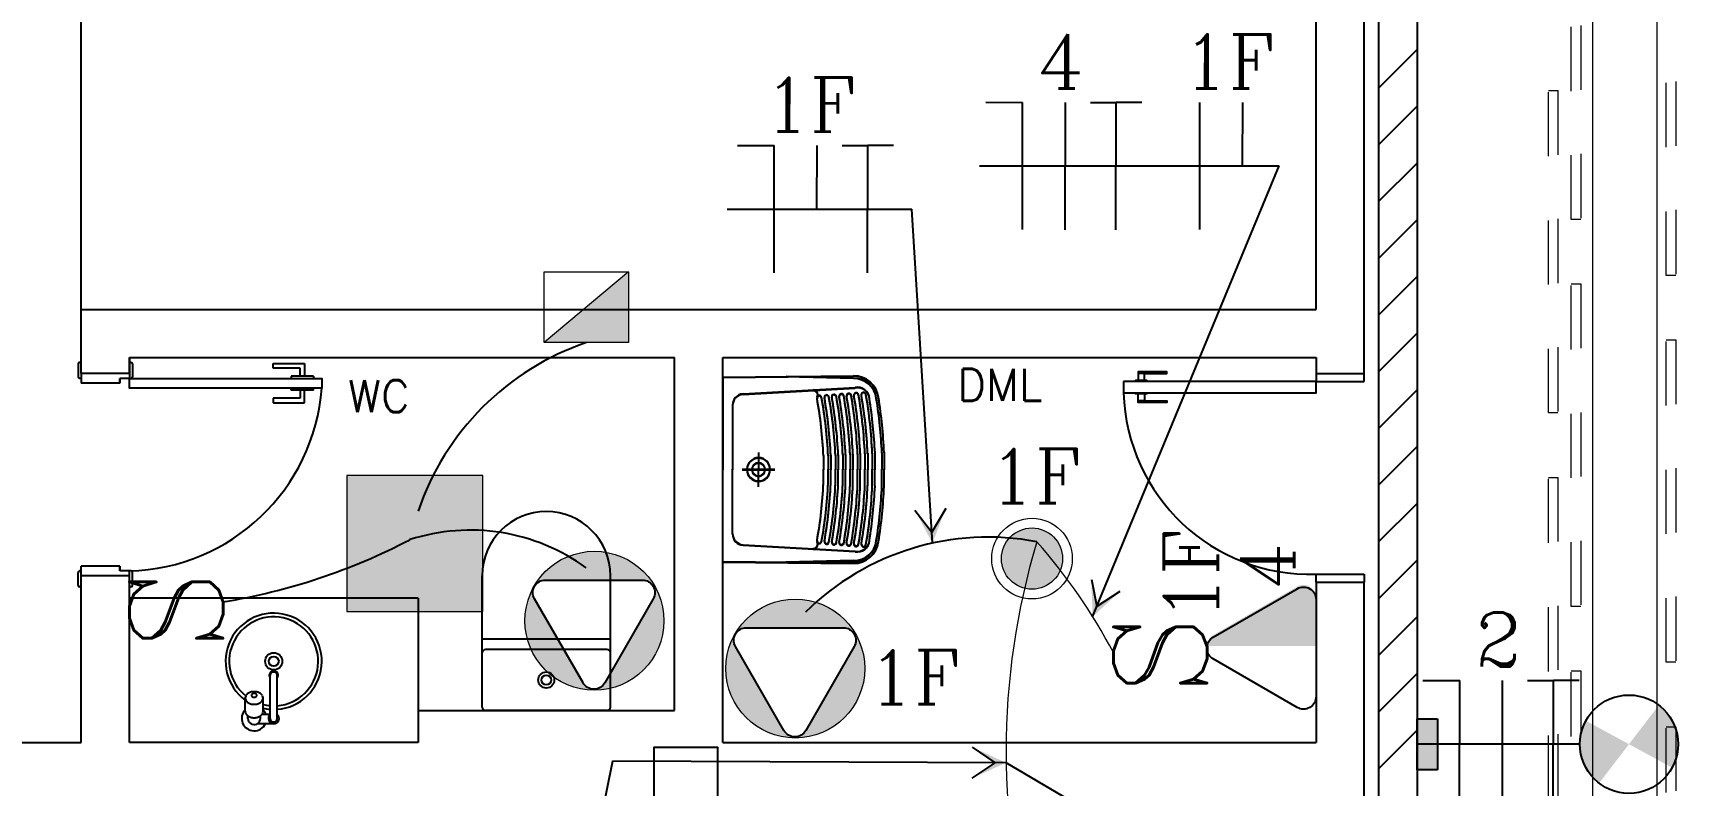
# Model space of a CAD drawing. Extents: x 544 to 914, y -40 to 56.
# Drawn here: x 577.456 to 580.021, y -2.565 to -1.393 of the extents above; entities that cross this region are included whole.
import ezdxf

# ---------------------------------------------------------------- set-up
doc = ezdxf.new("R2010")
doc.units = 0
doc.header["$LTSCALE"] = 0.5
doc.header["$MEASUREMENT"] = 0
for name, pattern in [('CONTINU', [0]), ('DASHDOT2', [0.5, 0.25, -0.125, 0, -0.125]), ('HIDDEN', [0.375, 0.25, -0.125])]:
    doc.linetypes.add(name, pattern=pattern)
doc.layers.get('0').update_dxf_attribs({"linetype": 'CONTINUOUS'})
for name, color, linetype in [('3', 1, 'CONTINUOUS'), ('A-01', 1, 'CONTINUOUS'), ('A-05', 5, 'CONTINUOUS'), ('ARQ_MARCOS', 2, 'CONTINUOUS'), ('ARQ_PORTAS', 2, 'CONTINUOUS'), ('ELE-ELETROCALHA', 250, 'CONTINUOUS'), ('ELETRODUTO', 5, 'CONTINUOUS'), ('FIAÇÃO', 15, 'CONTINUOUS'), ('INTERRUPTOR', 3, 'CONTINUOUS'), ('LUMINO', 3, 'CONTINUOUS'), ('PORTA', 2, 'CONTINUOUS'), ('SAN', 2, 'CONTINUOUS'), ('SANITÁRIOS', 2, 'CONTINUOUS'), ('SETAS', 1, 'CONTINUOUS'), ('TEXTO', 7, 'CONTINUOUS'), ('TOMADAS', 3, 'CONTINUOUS'), ('Título', 3, 'CONTINUOUS')]:
    doc.layers.add(name, color=color, linetype=linetype)
doc.layers.add('Luminotécnico', color=142, linetype='CONTINUOUS', lineweight=0)
doc.styles.add('ROMANC', font='romanc.shx')
doc.styles.add('T20', font='simplex.shx', dxfattribs={"height": 0.1})

# ---------------------------------------------------------------- blocks, each defined once
blk = doc.blocks.new('T')
at = {"layer": 'TOMADAS'}
for p, q in [((-55.465, 372.138), (-55.6155, 372.2249)), ((-55.6492, 372.2054), (-55.6492, 372.0316)), ((-55.6155, 372.0122), (-55.465, 372.0991))]:
    blk.add_line(p, q, dxfattribs=at)
for centre, start, end in [((-55.6267, 372.2054), 60, 180), ((-55.4762, 372.1185), 300, 60), ((-55.6267, 372.0316), 180, 300)]:
    blk.add_arc(centre, 0.0225, start, end, dxfattribs=at)

msp = doc.modelspace()

# ---------------------------------------------------------------- hatches: boundary and pattern name
at = {"layer": 'ELE-ELETROCALHA', "linetype": 'CONTINU'}
msp.add_hatch(color=3, dxfattribs=at).paths.add_polyline_path([(579.2863, -2.3484), (579.4563, -2.3484), (579.4563, -2.2729, 0.57735), (579.427, -2.2559), (579.2961, -2.3315, 0.267949)])
at = {"layer": 'ELETRODUTO', "linetype": 'DASHDOT2', "ltscale": 0.06}
msp.add_hatch(color=256, dxfattribs=at).paths.add_polyline_path([(579.614, -2.5412), (579.6458, -2.5412), (579.6458, -2.4617), (579.614, -2.4617)])
at = {"layer": 'LUMINO'}
h = msp.add_hatch(color=256, dxfattribs=at)
h.paths.add_polyline_path([(579.9909, -2.4407), (579.9443, -2.5014), (580.0116, -2.538, 0.124965), (580.0209, -2.5014, 0.233353)])
h.paths.add_polyline_path([(579.8977, -2.5622), (579.9443, -2.5014), (579.877, -2.4649, 0.124965), (579.8677, -2.5014, 0.233353)])
at = {"layer": 'Luminotécnico'}
for points in [[(578.3846, -1.7653), (578.2531, -1.8755), (578.3846, -1.8755)], [(577.9456, -2.0827), (577.9456, -2.2947), (578.1576, -2.2947), (578.1576, -2.0827)], [(579.0136, -2.26, 1), (579.0136, -2.1645, 1)]]:
    msp.add_hatch(color=3, dxfattribs=at).paths.add_polyline_path(points)
at = {"layer": 'Luminotécnico', "linetype": 'CONTINU'}
h = msp.add_hatch(color=3, dxfattribs=at)
h.paths.add_polyline_path([(578.2231, -2.3091, 1), (578.4396, -2.3091, 1)])
h.paths.add_polyline_path([(578.406, -2.2455, -0.57735), (578.423, -2.2748), (578.3474, -2.4057, -0.57735), (578.3135, -2.4057), (578.238, -2.2748, -0.57735), (578.2549, -2.2455)], flags=16)
h = msp.add_hatch(color=3, dxfattribs=at)
h.paths.add_polyline_path([(578.5364, -2.3835, 1), (578.7529, -2.3835, 1)])
h.paths.add_polyline_path([(578.7193, -2.3198, -0.57735), (578.7362, -2.3491), (578.6607, -2.48, -0.57735), (578.6268, -2.48), (578.5512, -2.3491, -0.57735), (578.5682, -2.3198)], flags=16)

# ---------------------------------------------------------------- linework, layer by layer
at = {"layer": '3', "color": 6}
msp.add_lwpolyline([(578.4239, -2.9064), (578.5239, -2.9064), (578.5239, -2.5064), (578.4239, -2.5064), (578.4239, -2.9064)], dxfattribs=at)
at = {"layer": 'A-01', "color": 9}
msp.add_line((577.5314, -1.8239), (577.5314, -1.0739), dxfattribs=at)
at = {"layer": 'A-05', "color": 4}
for p, q in [((579.5314, -1.9239), (579.5314, 0.1761)), ((579.4564, -1.8239), (579.4564, 0.0511)), ((577.5314, -1.9239), (577.5314, -1.8239)), ((577.5314, -1.8239), (579.4564, -1.8239)), ((577.6064, -1.8989), (577.6064, -1.9239)), ((577.6064, -1.9239), (577.6064, -1.8989)), ((577.6064, -1.8989), (578.4564, -1.8989)), ((578.4564, -2.4489), (578.4564, -1.8989)), ((578.5314, -2.4989), (578.5314, -1.8989)), ((578.5314, -1.8989), (579.4564, -1.8989)), ((579.4564, -1.8989), (579.4564, -1.9239)), ((577.6064, -1.9239), (577.5314, -1.9239)), ((579.4564, -1.9239), (579.5314, -1.9239)), ((577.6064, -2.2389), (577.5314, -2.2389)), ((577.5314, -2.4989), (577.5314, -2.2389)), ((577.6064, -2.4989), (577.6064, -2.2389)), ((579.4564, -2.2489), (579.5314, -2.2489)), ((579.4564, -2.2489), (579.4564, -2.4989)), ((579.5314, -2.5989), (579.5314, -2.2489)), ((578.0564, -2.4489), (578.0564, -2.4989)), ((578.0564, -2.4489), (578.4564, -2.4489)), ((576.4314, -2.4989), (577.5314, -2.4989)), ((578.0564, -2.4989), (577.6064, -2.4989)), ((578.5314, -2.4989), (579.4564, -2.4989))]:
    msp.add_line(p, q, dxfattribs=at)
at = {"layer": 'ARQ_MARCOS', "color": 9}
for p, q in [((579.4564, -1.9239), (579.4564, -1.9364)), ((579.4564, -1.9364), (579.5314, -1.9364)), ((579.5314, -1.9364), (579.5314, -1.9239)), ((579.4564, -2.2364), (579.5314, -2.2364)), ((579.4564, -2.2489), (579.4564, -2.2364)), ((579.5314, -2.2364), (579.5314, -2.2489))]:
    msp.add_line(p, q, dxfattribs=at)
at = {"layer": 'ARQ_PORTAS', "color": 9}
for points in [[(579.1927, -1.9364), (579.1927, -1.9349), (579.1889, -1.9349), (579.1889, -1.9239), (579.2239, -1.9239), (579.2239, -1.9214), (579.1789, -1.9214), (579.1789, -1.9349), (579.1752, -1.9349), (579.1752, -1.9364)], [(579.1889, -1.9239), (579.1789, -1.9239)], [(579.1889, -1.9349), (579.1789, -1.9349)], [(579.1927, -1.9539), (579.1927, -1.9554), (579.1889, -1.9554), (579.1889, -1.9664), (579.2239, -1.9664), (579.2239, -1.9689), (579.1789, -1.9689), (579.1789, -1.9554), (579.1752, -1.9554), (579.1752, -1.9539)], [(579.1889, -1.9554), (579.1789, -1.9554)], [(579.1889, -1.9664), (579.1789, -1.9664)]]:
    msp.add_lwpolyline(points, dxfattribs=at)
msp.add_lwpolyline([(579.1564, -1.9364), (579.1564, -1.9539), (579.4564, -1.9539), (579.4564, -1.9364)], close=True, dxfattribs=at)
msp.add_arc((579.4477, -1.9452), 0.2914, 181.7208, 271.7208, dxfattribs=at)
at = {"layer": 'ELE-ELETROCALHA', "ltscale": 0.06}
for p, q in [((579.5537, 0.1573), (579.5537, -4.1773)), ((579.6139, 0.1326), (579.6139, -4.2375)), ((579.5537, -1.4792), (579.6139, -1.419)), ((579.5537, -1.5676), (579.6139, -1.5074)), ((579.5537, -1.656), (579.6139, -1.5958)), ((579.5537, -1.7444), (579.6139, -1.6842)), ((579.5537, -1.8328), (579.6139, -1.7726)), ((579.5537, -1.9212), (579.6139, -1.861)), ((579.5537, -2.0095), (579.6139, -1.9493)), ((579.5537, -2.0979), (579.6139, -2.0377)), ((579.5537, -2.1863), (579.6139, -2.1261)), ((579.5537, -2.2747), (579.6139, -2.2145)), ((579.5537, -2.3631), (579.6139, -2.3029)), ((579.5537, -2.4515), (579.6139, -2.3913)), ((579.5537, -2.4318), (579.5537, -4.1813)), ((579.6139, -2.4565), (579.6139, -7.0193)), ((579.5537, -2.5399), (579.6139, -2.4797))]:
    msp.add_line(p, q, dxfattribs=at)
at = {"layer": 'ELE-ELETROCALHA', "color": 5, "linetype": 'CONTINU'}
msp.add_line((579.8676, -2.5014), (579.6139, -2.5014), dxfattribs=at)
msp.add_arc((578.9452, -2.5841), 0.4053, 79.1992, 134.6475, dxfattribs=at)
at = {"layer": 'ELETRODUTO', "linetype": 'DASHDOT2', "ltscale": 0.06}
msp.add_lwpolyline([(579.6458, -2.4617), (579.6458, -2.5412), (579.614, -2.5412), (579.614, -2.4617)], close=True, dxfattribs=at)
at = {"layer": 'FIAÇÃO'}
for p, q in [((578.9414, -1.5012), (578.9988, -1.5013)), ((578.9986, -1.6996), (578.9988, -1.5013)), ((579.0654, -1.6997), (579.0656, -1.5014)), ((579.1046, -1.5014), (579.1447, -1.5015)), ((579.1445, -1.6998), (579.1447, -1.5015)), ((579.1849, -1.5015), (579.1447, -1.5015)), ((579.275, -1.6996), (579.2753, -1.5013)), ((579.342, -1.6004), (579.3421, -1.5014)), ((578.5543, -1.5684), (578.6117, -1.5685)), ((578.6114, -1.7668), (578.6117, -1.5685)), ((578.6783, -1.6676), (578.6785, -1.5686)), ((578.7174, -1.5686), (578.7576, -1.5687)), ((578.7573, -1.767), (578.7576, -1.5687)), ((578.7978, -1.5687), (578.7576, -1.5687)), ((579.6231, -2.402), (579.6805, -2.4021)), ((579.6802, -2.6004), (579.6805, -2.4021)), ((579.747, -2.6005), (579.7473, -2.4022)), ((579.7862, -2.4022), (579.8264, -2.4023)), ((579.8261, -2.6006), (579.8264, -2.4023)), ((579.8666, -2.4024), (579.8264, -2.4023))]:
    msp.add_line(p, q, dxfattribs=at)
at = {"layer": 'LUMINO'}
msp.add_circle((579.9443, -2.5014), 0.0766, dxfattribs=at)
at = {"layer": 'Luminotécnico', "color": 3}
msp.add_line((578.3846, -1.7653), (578.2531, -1.8755), dxfattribs=at)
at = {"layer": 'Luminotécnico', "color": 3, "linetype": 'CONTINU', "ltscale": 0.05}
msp.add_lwpolyline([(576.7735, -4.7602), (576.7735, -4.8606), (579.8876, -4.8606), (579.8876, -6.8823), (579.9881, -6.8823), (579.9881, 0.025), (579.8876, 0.025), (579.8876, -4.7602)], close=True, dxfattribs=at)
at = {"layer": 'Luminotécnico', "color": 9, "linetype": 'HIDDEN', "ltscale": 0.05}
for points in [[(579.854, -1.6838), (579.854, -1.1815), (579.8691, -1.1815), (579.8691, -1.6838)], [(580.0024, -1.7711), (580.0024, -1.2688), (580.0174, -1.2688), (580.0174, -1.7711)], [(580.0024, -1.7711), (580.0024, -1.2688), (580.0174, -1.2688), (580.0174, -1.7711)], [(579.8186, -1.9852), (579.8186, -1.4829), (579.8336, -1.4829), (579.8336, -1.9852)], [(579.8186, -1.9852), (579.8186, -1.4829), (579.8336, -1.4829), (579.8336, -1.9852)], [(579.854, -2.2866), (579.854, -1.7843), (579.8691, -1.7843), (579.8691, -2.2866)], [(580.0024, -2.3738), (580.0024, -1.8715), (580.0174, -1.8715), (580.0174, -2.3738)], [(579.8186, -2.5879), (579.8186, -2.0856), (579.8336, -2.0856), (579.8336, -2.5879)], [(579.854, -2.8893), (579.854, -2.387), (579.8691, -2.387), (579.8691, -2.8893)], [(580.0024, -2.9766), (580.0024, -2.4743), (580.0174, -2.4743), (580.0174, -2.9766)], [(580.0024, -2.9766), (580.0024, -2.4743), (580.0174, -2.4743), (580.0174, -2.9766)]]:
    msp.add_lwpolyline(points, close=True, dxfattribs=at)
at = {"layer": 'Luminotécnico', "color": 3}
for points in [[(578.2531, -1.7653), (578.3846, -1.7653), (578.3846, -1.8755), (578.2531, -1.8755)], [(578.1576, -2.2947), (578.1576, -2.0827), (577.9456, -2.0827), (577.9456, -2.2947)]]:
    msp.add_lwpolyline(points, close=True, dxfattribs=at)
for radius in [0.0628, 0.0477]:
    msp.add_circle((579.0136, -2.2122), radius, dxfattribs=at)
at = {"layer": 'Luminotécnico', "color": 3, "linetype": 'CONTINU'}
for centre in [(578.3314, -2.3091), (578.6446, -2.3835)]:
    msp.add_circle(centre, 0.1083, dxfattribs=at)
at = {"layer": 'Luminotécnico', "color": 5, "linetype": 'CONTINU'}
for centre, radius, start, end in [((580.105, -2.5125), 1.1319, 163.2352, 196.7648), ((578.3501, -2.777), 0.8943, 27.9013, 41.3678)]:
    msp.add_arc(centre, radius, start, end, dxfattribs=at)
at = {"layer": 'PORTA', "color": 9}
for p, q in [((577.5264, -1.9089), (577.5264, -1.9289)), ((577.5314, -1.9064), (577.5289, -1.9064)), ((577.5314, -1.9064), (577.5314, -1.9064)), ((577.6089, -1.9064), (577.6064, -1.9064)), ((577.6114, -1.9089), (577.6114, -1.9289)), ((577.8305, -1.9154), (577.8305, -1.9084)), ((577.8305, -1.9084), (577.8795, -1.9084)), ((577.8375, -1.9154), (577.8305, -1.9154)), ((577.8725, -1.9154), (577.8375, -1.9154)), ((577.8375, -1.9154), (577.8375, -1.9154)), ((577.8725, -1.9279), (577.8725, -1.9154)), ((577.8795, -1.9084), (577.8795, -1.9279)), ((577.5314, -1.9314), (577.5289, -1.9314)), ((577.5314, -1.9239), (577.5314, -1.9389)), ((577.5914, -1.9389), (577.5314, -1.9389)), ((577.5914, -1.9314), (577.5914, -1.9389)), ((577.5914, -1.9389), (577.5914, -1.9314)), ((577.6064, -1.9314), (577.5914, -1.9314)), ((577.6064, -1.9239), (577.6064, -1.9314)), ((577.8935, -1.9279), (577.8585, -1.9279)), ((577.8585, -1.9279), (577.8585, -1.9314)), ((577.8585, -1.9499), (577.8585, -1.9464)), ((577.8935, -1.9279), (577.8935, -1.9314)), ((577.8935, -1.9499), (577.8935, -1.9464)), ((577.8375, -1.9624), (577.8305, -1.9624)), ((577.8305, -1.9624), (577.8305, -1.9694)), ((577.8305, -1.9694), (577.8795, -1.9694)), ((577.8375, -1.9624), (577.8375, -1.9624)), ((577.8725, -1.9624), (577.8375, -1.9624)), ((577.8935, -1.9499), (577.8585, -1.9499)), ((577.8725, -1.9499), (577.8725, -1.9624)), ((577.8795, -1.9694), (577.8795, -1.9499)), ((577.5314, -2.2314), (577.5289, -2.2314)), ((577.5914, -2.2239), (577.5314, -2.2239)), ((577.5314, -2.2389), (577.5314, -2.2239)), ((577.5914, -2.2239), (577.5914, -2.2314)), ((577.5914, -2.2314), (577.5914, -2.2239)), ((577.6064, -2.2314), (577.5914, -2.2314)), ((577.6089, -2.2314), (577.6064, -2.2314)), ((577.6064, -2.2389), (577.6064, -2.2314)), ((577.5264, -2.2539), (577.5264, -2.2339)), ((577.5314, -2.2564), (577.5289, -2.2564)), ((577.5314, -2.2564), (577.5314, -2.2564)), ((577.6089, -2.2564), (577.6064, -2.2564)), ((577.6114, -2.2539), (577.6114, -2.2339))]:
    msp.add_line(p, q, dxfattribs=at)
msp.add_lwpolyline([(577.6064, -1.9314), (577.9064, -1.9314), (577.9064, -1.9464), (577.6064, -1.9464)], close=True, dxfattribs=at)
for centre, radius, start, end in [((577.5289, -1.9089), 0.0025, 90, 180), ((577.6089, -1.9089), 0.0025, 0, 90), ((577.5289, -1.9289), 0.0025, 180, 270), ((577.5989, -1.923), 0.3085, 271.4084, 355.654), ((577.6089, -1.9289), 0.0025, 270, 0), ((577.5289, -2.2339), 0.0025, 90, 180), ((577.6089, -2.2339), 0.0025, 0, 90), ((577.5289, -2.2539), 0.0025, 180, 270), ((577.6089, -2.2539), 0.0025, 270, 0)]:
    msp.add_arc(centre, radius, start, end, dxfattribs=at)
at = {"layer": 'SAN', "color": 9}
for p, q in [((578.1564, -2.4439), (578.1564, -2.2389)), ((578.3564, -2.4439), (578.3564, -2.2389)), ((578.0564, -2.2739), (577.6064, -2.2739)), ((578.0564, -2.2739), (578.0564, -2.4489)), ((578.3564, -2.3376), (578.1564, -2.3376)), ((578.3514, -2.3539), (578.1614, -2.3539)), ((577.8259, -2.4612), (577.8259, -2.3945)), ((577.837, -2.4612), (577.837, -2.3945)), ((577.787, -2.4503), (577.787, -2.4294)), ((577.8148, -2.4503), (577.8148, -2.4294)), ((577.7912, -2.4612), (577.7912, -2.4573)), ((577.8106, -2.4612), (577.8106, -2.4573)), ((577.8259, -2.4549), (577.8131, -2.4549)), ((578.3514, -2.4489), (578.1614, -2.4489)), ((577.8314, -2.4695), (577.8073, -2.4695))]:
    msp.add_line(p, q, dxfattribs=at)
for centre, radius in [((577.8314, -2.3723), 0.0133), ((577.8314, -2.3723), 0.00778), ((578.2564, -2.4014), 0.0125), ((578.2564, -2.4014), 0.0075)]:
    msp.add_circle(centre, radius, dxfattribs=at)
for centre, radius, start, end in [((578.2564, -2.2389), 0.1, 0, 180), ((577.8314, -2.3723), 0.075, 274.248, 233.6588), ((577.8314, -2.3723), 0.0694, 274.5886, 230.9927), ((578.1614, -2.3589), 0.005, 90, 180), ((578.3514, -2.3589), 0.005, 0, 90), ((577.8314, -2.3945), 0.00694, 323.1301, 216.8699), ((577.8314, -2.3945), 0.00556, 0.0001, 180.0001), ((577.7941, -2.4294), 0.00706, 149.6388, 180), ((577.7941, -2.4294), 0.00706, 180, 210.3612), ((577.7973, -2.4313), 0.0109, 125.2644, 149.6388), ((577.7973, -2.4275), 0.0109, 210.3612, 234.7356), ((577.7995, -2.4344), 0.0146, 106.3249, 125.2644), ((577.7995, -2.4245), 0.0146, 234.7356, 253.6751), ((577.8009, -2.4392), 0.0196, 90, 106.3249), ((577.7988, -2.4253), 0.00212, 149.6388, 180), ((577.7988, -2.4253), 0.00212, 180, 210.3612), ((577.7998, -2.4258), 0.00326, 125.2644, 149.6388), ((577.7998, -2.4247), 0.00326, 210.3612, 234.7356), ((577.8005, -2.4267), 0.00437, 106.3249, 125.2644), ((577.8005, -2.4238), 0.00437, 234.7356, 253.6751), ((577.8009, -2.4282), 0.00587, 90, 106.3249), ((577.8009, -2.4223), 0.00587, 253.6751, 270), ((577.8009, -2.4392), 0.0196, 73.6751, 90), ((577.8009, -2.4282), 0.00587, 73.6751, 90), ((577.8009, -2.4223), 0.00587, 270, 286.3249), ((577.8013, -2.4267), 0.00437, 54.7356, 73.6751), ((577.8013, -2.4238), 0.00437, 286.3249, 305.2644), ((577.802, -2.4258), 0.00326, 30.3612, 54.7356), ((577.802, -2.4247), 0.00326, 305.2644, 329.6388), ((577.8029, -2.4253), 0.00212, 0, 30.3612), ((577.8029, -2.4253), 0.00212, 329.6388, 360), ((577.8023, -2.4344), 0.0146, 54.7356, 73.6751), ((577.8023, -2.4245), 0.0146, 286.3249, 305.2644), ((577.8044, -2.4313), 0.0109, 30.3612, 54.7356), ((577.8044, -2.4275), 0.0109, 305.2644, 329.6388), ((577.8077, -2.4294), 0.00706, 0, 30.3612), ((577.8077, -2.4294), 0.00706, 329.6388, 0), ((577.8009, -2.4612), 0.0194, 135.5847, 334.6231), ((577.7941, -2.4503), 0.00706, 180, 210.3612), ((577.7973, -2.4484), 0.0109, 210.3612, 234.7356), ((577.7995, -2.4453), 0.0146, 234.7356, 253.6751), ((577.8009, -2.4612), 0.00972, 180, 294.62), ((577.8009, -2.4197), 0.0196, 253.6751, 270), ((577.8009, -2.4406), 0.0196, 253.6751, 270), ((577.8009, -2.4197), 0.0196, 270, 286.3249), ((577.8009, -2.4406), 0.0196, 270, 286.3249), ((577.8009, -2.4612), 0.00972, 301.0027, 0), ((577.8023, -2.4453), 0.0146, 286.3249, 305.2644), ((577.8044, -2.4484), 0.0109, 305.2644, 329.6388), ((577.8077, -2.4503), 0.00706, 329.6388, 0), ((577.8314, -2.3723), 0.0694, 256.1135, 265.4114), ((577.8314, -2.3723), 0.075, 257.1604, 265.752), ((577.8009, -2.4612), 0.0194, 18.8711, 44.4153), ((577.8314, -2.4612), 0.00833, 131.8103, 48.1897), ((577.8314, -2.4612), 0.00556, 180.0002, 0.0002), ((578.1614, -2.4439), 0.005, 180, 270), ((578.3514, -2.4439), 0.005, 270, 0), ((577.8073, -2.4751), 0.00556, 90, 114.62)]:
    msp.add_arc(centre, radius, start, end, dxfattribs=at)
at = {"layer": 'SANITÁRIOS', "color": 9}
for p, q in [((578.5314, -1.9293), (578.7354, -1.9273)), ((578.5314, -1.9293), (578.7354, -1.9273)), ((578.5314, -1.9302), (578.7354, -1.9281)), ((578.5314, -1.9302), (578.7354, -1.9281)), ((578.5314, -1.9293), (578.5314, -2.0731)), ((578.5314, -1.9293), (578.5314, -2.0731)), ((578.5314, -1.9302), (578.5314, -2.0739)), ((578.5314, -1.9302), (578.5314, -2.0739)), ((578.5632, -1.9556), (578.738, -1.9456)), ((578.5632, -1.9556), (578.738, -1.9456)), ((578.5632, -1.9564), (578.738, -1.9464)), ((578.5632, -1.9564), (578.738, -1.9464)), ((578.7354, -1.9309), (578.6303, -1.9283)), ((578.7354, -1.9309), (578.6303, -1.9283)), ((578.7354, -1.9317), (578.6303, -1.9292)), ((578.7354, -1.9317), (578.6303, -1.9292)), ((578.5467, -1.9731), (578.5467, -2.0731)), ((578.5467, -1.9731), (578.5467, -2.0731)), ((578.5467, -1.9739), (578.5467, -2.0739)), ((578.5467, -1.9739), (578.5467, -2.0739)), ((578.5873, -2.0468), (578.5873, -2.0731)), ((578.5873, -2.0468), (578.5873, -2.0731)), ((578.5873, -2.0477), (578.5873, -2.0739)), ((578.5873, -2.0477), (578.5873, -2.0739)), ((578.6885, -2.0518), (578.6885, -2.0731)), ((578.6885, -2.0518), (578.6885, -2.0731)), ((578.6957, -2.0514), (578.6957, -2.0731)), ((578.6957, -2.0514), (578.6957, -2.0731)), ((578.6999, -2.0512), (578.6999, -2.0731)), ((578.6999, -2.0512), (578.6999, -2.0731)), ((578.7072, -2.0508), (578.7072, -2.0731)), ((578.7072, -2.0508), (578.7072, -2.0731)), ((578.7072, -2.0516), (578.7072, -2.0739)), ((578.7072, -2.0516), (578.7072, -2.0739)), ((578.7114, -2.0506), (578.7114, -2.0731)), ((578.7114, -2.0506), (578.7114, -2.0731)), ((578.7114, -2.0514), (578.7114, -2.0739)), ((578.7114, -2.0514), (578.7114, -2.0739)), ((578.7187, -2.0502), (578.7187, -2.0731)), ((578.7187, -2.0502), (578.7187, -2.0731)), ((578.7187, -2.051), (578.7187, -2.0739)), ((578.7187, -2.051), (578.7187, -2.0739)), ((578.7229, -2.0499), (578.7229, -2.0731)), ((578.7229, -2.0499), (578.7229, -2.0731)), ((578.7229, -2.0508), (578.7229, -2.0739)), ((578.7229, -2.0508), (578.7229, -2.0739)), ((578.7302, -2.0495), (578.7302, -2.0731)), ((578.7302, -2.0495), (578.7302, -2.0731)), ((578.7302, -2.0504), (578.7302, -2.0739)), ((578.7302, -2.0504), (578.7302, -2.0739)), ((578.7344, -2.0493), (578.7344, -2.0731)), ((578.7344, -2.0493), (578.7344, -2.0731)), ((578.7344, -2.0501), (578.7344, -2.0739)), ((578.7344, -2.0501), (578.7344, -2.0739)), ((578.7416, -2.0489), (578.7416, -2.0731)), ((578.7416, -2.0489), (578.7416, -2.0731)), ((578.7416, -2.0497), (578.7416, -2.0739)), ((578.7416, -2.0497), (578.7416, -2.0739)), ((578.7459, -2.0487), (578.7459, -2.0731)), ((578.7459, -2.0487), (578.7459, -2.0731)), ((578.7459, -2.0495), (578.7459, -2.0739)), ((578.7459, -2.0495), (578.7459, -2.0739)), ((578.7531, -2.0483), (578.7531, -2.0731)), ((578.7531, -2.0483), (578.7531, -2.0731)), ((578.7531, -2.0491), (578.7531, -2.0739)), ((578.7531, -2.0491), (578.7531, -2.0739)), ((578.7574, -2.0481), (578.7574, -2.0731)), ((578.7574, -2.0481), (578.7574, -2.0731)), ((578.7574, -2.0489), (578.7574, -2.0739)), ((578.7574, -2.0489), (578.7574, -2.0739)), ((578.7646, -2.0477), (578.7646, -2.0731)), ((578.7646, -2.0477), (578.7646, -2.0731)), ((578.7646, -2.0485), (578.7646, -2.0739)), ((578.7646, -2.0485), (578.7646, -2.0739)), ((578.7688, -2.0474), (578.7688, -2.0731)), ((578.7688, -2.0474), (578.7688, -2.0731)), ((578.7688, -2.0483), (578.7688, -2.0739)), ((578.7688, -2.0483), (578.7688, -2.0739)), ((578.7795, -2.0468), (578.7795, -2.0731)), ((578.7795, -2.0468), (578.7795, -2.0731)), ((578.7795, -2.0477), (578.7795, -2.0739)), ((578.7795, -2.0477), (578.7795, -2.0739)), ((578.7831, -2.0466), (578.7831, -2.0731)), ((578.7831, -2.0466), (578.7831, -2.0731)), ((578.7831, -2.0475), (578.7831, -2.0739)), ((578.7831, -2.0475), (578.7831, -2.0739)), ((578.5314, -2.2168), (578.5314, -2.0731)), ((578.5314, -2.2168), (578.5314, -2.0731)), ((578.5314, -2.2177), (578.5314, -2.0739)), ((578.5314, -2.2177), (578.5314, -2.0739)), ((578.5467, -2.1731), (578.5467, -2.0731)), ((578.5467, -2.1731), (578.5467, -2.0731)), ((578.5467, -2.1739), (578.5467, -2.0739)), ((578.5467, -2.1739), (578.5467, -2.0739)), ((578.5617, -2.0731), (578.6129, -2.0731)), ((578.5617, -2.0731), (578.6129, -2.0731)), ((578.5617, -2.0739), (578.6129, -2.0739)), ((578.5617, -2.0739), (578.6129, -2.0739)), ((578.5873, -2.0993), (578.5873, -2.0731)), ((578.5873, -2.0993), (578.5873, -2.0731)), ((578.5873, -2.1002), (578.5873, -2.0739)), ((578.5873, -2.1002), (578.5873, -2.0739)), ((578.6885, -2.0527), (578.6885, -2.0739)), ((578.6885, -2.0527), (578.6885, -2.0739)), ((578.6885, -2.0943), (578.6885, -2.0731)), ((578.6885, -2.0943), (578.6885, -2.0731)), ((578.6885, -2.0952), (578.6885, -2.0739)), ((578.6885, -2.0952), (578.6885, -2.0739)), ((578.6957, -2.0523), (578.6957, -2.0739)), ((578.6957, -2.0523), (578.6957, -2.0739)), ((578.6957, -2.0947), (578.6957, -2.0731)), ((578.6957, -2.0947), (578.6957, -2.0731)), ((578.6957, -2.0955), (578.6957, -2.0739)), ((578.6957, -2.0955), (578.6957, -2.0739)), ((578.6999, -2.052), (578.6999, -2.0739)), ((578.6999, -2.052), (578.6999, -2.0739)), ((578.6999, -2.095), (578.6999, -2.0731)), ((578.6999, -2.095), (578.6999, -2.0731)), ((578.6999, -2.0958), (578.6999, -2.0739)), ((578.6999, -2.0958), (578.6999, -2.0739)), ((578.7072, -2.0953), (578.7072, -2.0731)), ((578.7072, -2.0953), (578.7072, -2.0731)), ((578.7072, -2.0962), (578.7072, -2.0739)), ((578.7072, -2.0962), (578.7072, -2.0739)), ((578.7114, -2.0956), (578.7114, -2.0731)), ((578.7114, -2.0956), (578.7114, -2.0731)), ((578.7114, -2.0964), (578.7114, -2.0739)), ((578.7114, -2.0964), (578.7114, -2.0739)), ((578.7187, -2.096), (578.7187, -2.0731)), ((578.7187, -2.096), (578.7187, -2.0731)), ((578.7187, -2.0968), (578.7187, -2.0739)), ((578.7187, -2.0968), (578.7187, -2.0739)), ((578.7229, -2.0962), (578.7229, -2.0731)), ((578.7229, -2.0962), (578.7229, -2.0731)), ((578.7229, -2.097), (578.7229, -2.0739)), ((578.7229, -2.097), (578.7229, -2.0739)), ((578.7302, -2.0966), (578.7302, -2.0731)), ((578.7302, -2.0966), (578.7302, -2.0731)), ((578.7302, -2.0974), (578.7302, -2.0739)), ((578.7302, -2.0974), (578.7302, -2.0739)), ((578.7344, -2.0968), (578.7344, -2.0731)), ((578.7344, -2.0968), (578.7344, -2.0731)), ((578.7344, -2.0977), (578.7344, -2.0739)), ((578.7344, -2.0977), (578.7344, -2.0739)), ((578.7416, -2.0972), (578.7416, -2.0731)), ((578.7416, -2.0972), (578.7416, -2.0731)), ((578.7416, -2.0981), (578.7416, -2.0739)), ((578.7416, -2.0981), (578.7416, -2.0739)), ((578.7459, -2.0975), (578.7459, -2.0731)), ((578.7459, -2.0975), (578.7459, -2.0731)), ((578.7459, -2.0983), (578.7459, -2.0739)), ((578.7459, -2.0983), (578.7459, -2.0739)), ((578.7531, -2.0979), (578.7531, -2.0731)), ((578.7531, -2.0979), (578.7531, -2.0731)), ((578.7531, -2.0987), (578.7531, -2.0739)), ((578.7531, -2.0987), (578.7531, -2.0739)), ((578.7574, -2.0981), (578.7574, -2.0731)), ((578.7574, -2.0981), (578.7574, -2.0731)), ((578.7574, -2.0989), (578.7574, -2.0739)), ((578.7574, -2.0989), (578.7574, -2.0739)), ((578.7646, -2.0985), (578.7646, -2.0731)), ((578.7646, -2.0985), (578.7646, -2.0731)), ((578.7646, -2.0993), (578.7646, -2.0739)), ((578.7646, -2.0993), (578.7646, -2.0739)), ((578.7688, -2.0987), (578.7688, -2.0731)), ((578.7688, -2.0987), (578.7688, -2.0731)), ((578.7688, -2.0995), (578.7688, -2.0739)), ((578.7688, -2.0995), (578.7688, -2.0739)), ((578.7795, -2.0993), (578.7795, -2.0731)), ((578.7795, -2.0993), (578.7795, -2.0731)), ((578.7795, -2.1001), (578.7795, -2.0739)), ((578.7795, -2.1001), (578.7795, -2.0739)), ((578.7831, -2.0995), (578.7831, -2.0731)), ((578.7831, -2.0995), (578.7831, -2.0731)), ((578.7831, -2.1003), (578.7831, -2.0739)), ((578.7831, -2.1003), (578.7831, -2.0739)), ((578.5632, -2.1906), (578.738, -2.2006)), ((578.5632, -2.1906), (578.738, -2.2006)), ((578.5632, -2.1914), (578.738, -2.2014)), ((578.5632, -2.1914), (578.738, -2.2014)), ((578.5314, -2.2168), (578.7354, -2.2188)), ((578.5314, -2.2168), (578.7354, -2.2188)), ((578.5314, -2.2177), (578.7354, -2.2197)), ((578.5314, -2.2177), (578.7354, -2.2197)), ((578.7354, -2.2153), (578.6303, -2.2178)), ((578.7354, -2.2153), (578.6303, -2.2178)), ((578.7354, -2.2161), (578.6303, -2.2186)), ((578.7354, -2.2161), (578.6303, -2.2186))]:
    msp.add_line(p, q, dxfattribs=at)
at = {"layer": 'SANITÁRIOS', "color": 5, "linetype": 'CONTINU'}
for centre, radius, start, end in [((578.4538, -2.2726), 0.4193, 108.7514, 161.3257), ((578.1378, -2.476), 0.3081, 54.0337, 107.8228), ((577.5973, -1.329), 0.9633, 279.2879, 297.5921)]:
    msp.add_arc(centre, radius, start, end, dxfattribs=at)
at = {"layer": 'SANITÁRIOS', "color": 9}
for centre, radius, start, end in [((578.7358, -1.9662), 0.0389, 7.1681, 90.5673), ((578.7358, -1.9662), 0.0389, 7.1681, 90.5673), ((578.7358, -1.967), 0.0389, 7.1681, 90.5673), ((578.7358, -1.967), 0.0389, 7.1681, 90.5673), ((578.7358, -1.9662), 0.0353, 7.1681, 90.5673), ((578.7358, -1.9662), 0.0353, 7.1681, 90.5673), ((578.7358, -1.967), 0.0353, 7.1681, 90.5673), ((578.7358, -1.967), 0.0353, 7.1681, 90.5673), ((578.7417, -1.9637), 0.0185, 3.6072, 101.5191), ((578.7417, -1.9637), 0.0185, 3.6072, 101.5191), ((578.7417, -1.9645), 0.0185, 3.6072, 101.5191), ((578.7417, -1.9645), 0.0185, 3.6072, 101.5191), ((578.5642, -1.9731), 0.0175, 93.2725, 180), ((578.5642, -1.9731), 0.0175, 93.2725, 180), ((578.5642, -1.9739), 0.0175, 93.2725, 180), ((578.5642, -1.9739), 0.0175, 93.2725, 180), ((578.672, -1.9569), 0.0075, 332.7987, 91.8827), ((578.672, -1.9569), 0.0075, 332.7987, 91.8827), ((578.672, -1.9578), 0.0075, 332.7987, 91.8827), ((578.672, -1.9578), 0.0075, 332.7987, 91.8827), ((578.682, -1.9617), 0.00363, 10.1891, 190.1891), ((578.682, -1.9617), 0.00363, 10.1891, 190.1891), ((578.682, -1.9625), 0.00363, 10.1891, 190.1891), ((578.682, -1.9625), 0.00363, 10.1891, 190.1891), ((578.0077, -2.0828), 0.6815, 2.6088, 10.1891), ((578.0077, -2.0828), 0.6815, 2.6088, 10.1891), ((578.0077, -2.0837), 0.6815, 2.6088, 10.1891), ((578.0077, -2.0837), 0.6815, 2.6088, 10.1891), ((578.0077, -2.0828), 0.6887, 2.6143, 10.1891), ((578.0077, -2.0828), 0.6887, 2.6143, 10.1891), ((578.0077, -2.0837), 0.6887, 2.6143, 10.1891), ((578.0077, -2.0837), 0.6887, 2.6143, 10.1891), ((578.6935, -1.9608), 0.00363, 10.0901, 190.0901), ((578.6935, -1.9608), 0.00363, 10.0901, 190.0901), ((578.6935, -1.9616), 0.00363, 10.0901, 190.0901), ((578.6935, -1.9616), 0.00363, 10.0901, 190.0901), ((578.0077, -2.0828), 0.693, 2.6175, 10.0901), ((578.0077, -2.0828), 0.693, 2.6175, 10.0901), ((578.0077, -2.0837), 0.693, 2.6175, 10.0901), ((578.0077, -2.0837), 0.693, 2.6175, 10.0901), ((578.0077, -2.0828), 0.7002, 2.6228, 10.0901), ((578.0077, -2.0828), 0.7002, 2.6228, 10.0901), ((578.0077, -2.0837), 0.7002, 2.6228, 10.0901), ((578.0077, -2.0837), 0.7002, 2.6228, 10.0901), ((578.7051, -1.96), 0.00363, 9.9943, 189.9943), ((578.7051, -1.96), 0.00363, 9.9943, 189.9943), ((578.7051, -1.9608), 0.00363, 9.9943, 189.9943), ((578.7051, -1.9608), 0.00363, 9.9943, 189.9943), ((578.0077, -2.0828), 0.7045, 2.6258, 9.9943), ((578.0077, -2.0828), 0.7045, 2.6258, 9.9943), ((578.0077, -2.0837), 0.7045, 2.6258, 9.9943), ((578.0077, -2.0837), 0.7045, 2.6258, 9.9943), ((578.0077, -2.0828), 0.7117, 2.631, 9.9943), ((578.0077, -2.0828), 0.7117, 2.631, 9.9943), ((578.0077, -2.0837), 0.7117, 2.631, 9.9943), ((578.0077, -2.0837), 0.7117, 2.631, 9.9943), ((578.7166, -1.9591), 0.00363, 9.9016, 189.9016), ((578.7166, -1.9591), 0.00363, 9.9016, 189.9016), ((578.7166, -1.9599), 0.00363, 9.9016, 189.9016), ((578.7166, -1.9599), 0.00363, 9.9016, 189.9016), ((578.0077, -2.0828), 0.716, 2.6339, 9.9016), ((578.0077, -2.0828), 0.716, 2.6339, 9.9016), ((578.0077, -2.0837), 0.716, 2.6339, 9.9016), ((578.0077, -2.0837), 0.716, 2.6339, 9.9016), ((578.0077, -2.0828), 0.7232, 2.6389, 9.9016), ((578.0077, -2.0828), 0.7232, 2.6389, 9.9016), ((578.0077, -2.0837), 0.7232, 2.6389, 9.9016), ((578.0077, -2.0837), 0.7232, 2.6389, 9.9016), ((578.7281, -1.9583), 0.00363, 9.8118, 189.8118), ((578.7281, -1.9583), 0.00363, 9.8118, 189.8118), ((578.7281, -1.9591), 0.00363, 9.8118, 189.8118), ((578.7281, -1.9591), 0.00363, 9.8118, 189.8118), ((578.0077, -2.0828), 0.7275, 2.6418, 9.8118), ((578.0077, -2.0828), 0.7275, 2.6418, 9.8118), ((578.0077, -2.0837), 0.7275, 2.6418, 9.8118), ((578.0077, -2.0837), 0.7275, 2.6418, 9.8118), ((578.0077, -2.0828), 0.7347, 2.6466, 9.8118), ((578.0077, -2.0828), 0.7347, 2.6466, 9.8118), ((578.0077, -2.0837), 0.7347, 2.6466, 9.8118), ((578.0077, -2.0837), 0.7347, 2.6466, 9.8118), ((578.7396, -1.9574), 0.00363, 9.7249, 189.7249), ((578.7396, -1.9574), 0.00363, 9.7249, 189.7249), ((578.7396, -1.9582), 0.00363, 9.7249, 189.7249), ((578.7396, -1.9582), 0.00363, 9.7249, 189.7249), ((578.0077, -2.0828), 0.739, 2.6494, 9.7249), ((578.0077, -2.0828), 0.739, 2.6494, 9.7249), ((578.0077, -2.0837), 0.739, 2.6494, 9.7249), ((578.0077, -2.0837), 0.739, 2.6494, 9.7249), ((578.0077, -2.0828), 0.7462, 2.654, 9.7249), ((578.0077, -2.0828), 0.7462, 2.654, 9.7249), ((578.0077, -2.0837), 0.7462, 2.654, 9.7249), ((578.0077, -2.0837), 0.7462, 2.654, 9.7249), ((578.7511, -1.9566), 0.00363, 9.6406, 189.6406), ((578.7511, -1.9566), 0.00363, 9.6406, 189.6406), ((578.7511, -1.9574), 0.00363, 9.6406, 189.6406), ((578.7511, -1.9574), 0.00363, 9.6406, 189.6406), ((578.0077, -2.0828), 0.7505, 2.6567, 9.6406), ((578.0077, -2.0828), 0.7505, 2.6567, 9.6406), ((578.0077, -2.0837), 0.7505, 2.6567, 9.6406), ((578.0077, -2.0837), 0.7505, 2.6567, 9.6406), ((578.0077, -2.0828), 0.7577, 2.6613, 9.6406), ((578.0077, -2.0828), 0.7577, 2.6613, 9.6406), ((578.0077, -2.0837), 0.7577, 2.6613, 9.6406), ((578.0077, -2.0837), 0.7577, 2.6613, 9.6406), ((578.0077, -2.0828), 0.762, 2.6639, 9.0833), ((578.0077, -2.0828), 0.762, 2.6639, 9.0833), ((578.0077, -2.0837), 0.762, 2.6639, 9.0833), ((578.0077, -2.0837), 0.762, 2.6639, 9.0833), ((578.0077, -2.0828), 0.7727, 2.6703, 9.0049), ((578.0077, -2.0828), 0.7727, 2.6703, 9.0049), ((578.0077, -2.0837), 0.7727, 2.6703, 9.0049), ((578.0077, -2.0837), 0.7727, 2.6703, 9.0049), ((578.0077, -2.0828), 0.7762, 2.6724, 9.0049), ((578.0077, -2.0828), 0.7762, 2.6724, 9.0049), ((578.0077, -2.0837), 0.7762, 2.6724, 9.0049), ((578.0077, -2.0837), 0.7762, 2.6724, 9.0049), ((578.5873, -2.0731), 0.0181, 0, 180), ((578.5873, -2.0731), 0.0181, 0, 180), ((578.5873, -2.0739), 0.0181, 0, 180), ((578.5873, -2.0739), 0.0181, 0, 180), ((578.5873, -2.0731), 0.0181, 180, 0), ((578.5873, -2.0731), 0.0181, 180, 0), ((578.5873, -2.0739), 0.0181, 180, 0), ((578.5873, -2.0739), 0.0181, 180, 0), ((578.5873, -2.0731), 0.0103, 0, 180), ((578.5873, -2.0731), 0.0103, 0, 180), ((578.5873, -2.0731), 0.0103, 0, 180), ((578.5873, -2.0731), 0.0103, 0, 180), ((578.5873, -2.0739), 0.0103, 0, 180), ((578.5873, -2.0739), 0.0103, 0, 180), ((578.5873, -2.0739), 0.0103, 0, 180), ((578.5873, -2.0739), 0.0103, 0, 180), ((578.5873, -2.0731), 0.0103, 180, 0), ((578.5873, -2.0731), 0.0103, 180, 0), ((578.5873, -2.0731), 0.0103, 180, 0), ((578.5873, -2.0731), 0.0103, 180, 0), ((578.5873, -2.0739), 0.0103, 180, 0), ((578.5873, -2.0739), 0.0103, 180, 0), ((578.5873, -2.0739), 0.0103, 180, 0), ((578.5873, -2.0739), 0.0103, 180, 0), ((578.0077, -2.0633), 0.6815, 349.8109, 357.3912), ((578.0077, -2.0633), 0.6815, 349.8109, 357.3912), ((578.0077, -2.0641), 0.6815, 349.8109, 357.3912), ((578.0077, -2.0641), 0.6815, 349.8109, 357.3912), ((578.0077, -2.0633), 0.6887, 349.8109, 357.3857), ((578.0077, -2.0633), 0.6887, 349.8109, 357.3857), ((578.0077, -2.0641), 0.6887, 349.8109, 357.3857), ((578.0077, -2.0641), 0.6887, 349.8109, 357.3857), ((578.0077, -2.0633), 0.693, 349.9099, 357.3825), ((578.0077, -2.0633), 0.693, 349.9099, 357.3825), ((578.0077, -2.0641), 0.693, 349.9099, 357.3825), ((578.0077, -2.0641), 0.693, 349.9099, 357.3825), ((578.0077, -2.0633), 0.7002, 349.9099, 357.3772), ((578.0077, -2.0633), 0.7002, 349.9099, 357.3772), ((578.0077, -2.0641), 0.7002, 349.9099, 357.3772), ((578.0077, -2.0641), 0.7002, 349.9099, 357.3772), ((578.0077, -2.0633), 0.7045, 350.0057, 357.3742), ((578.0077, -2.0633), 0.7045, 350.0057, 357.3742), ((578.0077, -2.0641), 0.7045, 350.0057, 357.3742), ((578.0077, -2.0641), 0.7045, 350.0057, 357.3742), ((578.0077, -2.0633), 0.7117, 350.0057, 357.369), ((578.0077, -2.0633), 0.7117, 350.0057, 357.369), ((578.0077, -2.0641), 0.7117, 350.0057, 357.369), ((578.0077, -2.0641), 0.7117, 350.0057, 357.369), ((578.0077, -2.0633), 0.716, 350.0984, 357.3661), ((578.0077, -2.0633), 0.716, 350.0984, 357.3661), ((578.0077, -2.0641), 0.716, 350.0984, 357.3661), ((578.0077, -2.0641), 0.716, 350.0984, 357.3661), ((578.0077, -2.0633), 0.7232, 350.0984, 357.3611), ((578.0077, -2.0633), 0.7232, 350.0984, 357.3611), ((578.0077, -2.0641), 0.7232, 350.0984, 357.3611), ((578.0077, -2.0641), 0.7232, 350.0984, 357.3611), ((578.0077, -2.0633), 0.7275, 350.1882, 357.3582), ((578.0077, -2.0633), 0.7275, 350.1882, 357.3582), ((578.0077, -2.0641), 0.7275, 350.1882, 357.3582), ((578.0077, -2.0641), 0.7275, 350.1882, 357.3582), ((578.0077, -2.0633), 0.7347, 350.1882, 357.3534), ((578.0077, -2.0633), 0.7347, 350.1882, 357.3534), ((578.0077, -2.0641), 0.7347, 350.1882, 357.3534), ((578.0077, -2.0641), 0.7347, 350.1882, 357.3534), ((578.0077, -2.0633), 0.739, 350.2751, 357.3506), ((578.0077, -2.0633), 0.739, 350.2751, 357.3506), ((578.0077, -2.0641), 0.739, 350.2751, 357.3506), ((578.0077, -2.0641), 0.739, 350.2751, 357.3506), ((578.0077, -2.0633), 0.7462, 350.2751, 357.346), ((578.0077, -2.0633), 0.7462, 350.2751, 357.346), ((578.0077, -2.0641), 0.7462, 350.2751, 357.346), ((578.0077, -2.0641), 0.7462, 350.2751, 357.346), ((578.0077, -2.0633), 0.7505, 350.3594, 357.3433), ((578.0077, -2.0633), 0.7505, 350.3594, 357.3433), ((578.0077, -2.0641), 0.7505, 350.3594, 357.3433), ((578.0077, -2.0641), 0.7505, 350.3594, 357.3433), ((578.0077, -2.0633), 0.7577, 350.3594, 357.3387), ((578.0077, -2.0633), 0.7577, 350.3594, 357.3387), ((578.0077, -2.0641), 0.7577, 350.3594, 357.3387), ((578.0077, -2.0641), 0.7577, 350.3594, 357.3387), ((578.0077, -2.0633), 0.762, 350.9167, 357.3361), ((578.0077, -2.0633), 0.762, 350.9167, 357.3361), ((578.0077, -2.0641), 0.762, 350.9167, 357.3361), ((578.0077, -2.0641), 0.762, 350.9167, 357.3361), ((578.0077, -2.0633), 0.7727, 350.9951, 357.3297), ((578.0077, -2.0633), 0.7727, 350.9951, 357.3297), ((578.0077, -2.0641), 0.7727, 350.9951, 357.3297), ((578.0077, -2.0641), 0.7727, 350.9951, 357.3297), ((578.0077, -2.0633), 0.7762, 350.9951, 357.3276), ((578.0077, -2.0633), 0.7762, 350.9951, 357.3276), ((578.0077, -2.0641), 0.7762, 350.9951, 357.3276), ((578.0077, -2.0641), 0.7762, 350.9951, 357.3276), ((578.5642, -2.1731), 0.0175, 180, 266.7275), ((578.5642, -2.1731), 0.0175, 180, 266.7275), ((578.5642, -2.1739), 0.0175, 180, 266.7275), ((578.5642, -2.1739), 0.0175, 180, 266.7275), ((578.672, -2.1892), 0.0075, 268.1173, 27.2013), ((578.672, -2.1892), 0.0075, 268.1173, 27.2013), ((578.672, -2.19), 0.0075, 268.1173, 27.2013), ((578.672, -2.19), 0.0075, 268.1173, 27.2013), ((578.682, -2.1845), 0.00363, 169.8109, 349.8109), ((578.682, -2.1845), 0.00363, 169.8109, 349.8109), ((578.682, -2.1853), 0.00363, 169.8109, 349.8109), ((578.682, -2.1853), 0.00363, 169.8109, 349.8109), ((578.6935, -2.1853), 0.00363, 169.9099, 349.9099), ((578.6935, -2.1853), 0.00363, 169.9099, 349.9099), ((578.6935, -2.1862), 0.00363, 169.9099, 349.9099), ((578.6935, -2.1862), 0.00363, 169.9099, 349.9099), ((578.7051, -2.1862), 0.00363, 170.0057, 350.0057), ((578.7051, -2.1862), 0.00363, 170.0057, 350.0057), ((578.7051, -2.187), 0.00363, 170.0057, 350.0057), ((578.7051, -2.187), 0.00363, 170.0057, 350.0057), ((578.7166, -2.187), 0.00363, 170.0984, 350.0984), ((578.7166, -2.187), 0.00363, 170.0984, 350.0984), ((578.7166, -2.1879), 0.00363, 170.0984, 350.0984), ((578.7166, -2.1879), 0.00363, 170.0984, 350.0984), ((578.7281, -2.1879), 0.00363, 170.1882, 350.1882), ((578.7281, -2.1879), 0.00363, 170.1882, 350.1882), ((578.7281, -2.1887), 0.00363, 170.1882, 350.1882), ((578.7281, -2.1887), 0.00363, 170.1882, 350.1882), ((578.7358, -2.18), 0.0353, 269.4327, 352.8319), ((578.7358, -2.18), 0.0353, 269.4327, 352.8319), ((578.7358, -2.18), 0.0389, 269.4327, 352.8319), ((578.7358, -2.18), 0.0389, 269.4327, 352.8319), ((578.7358, -2.1808), 0.0353, 269.4327, 352.8319), ((578.7358, -2.1808), 0.0353, 269.4327, 352.8319), ((578.7358, -2.1808), 0.0389, 269.4327, 352.8319), ((578.7358, -2.1808), 0.0389, 269.4327, 352.8319), ((578.7396, -2.1887), 0.00363, 170.2751, 350.2751), ((578.7396, -2.1887), 0.00363, 170.2751, 350.2751), ((578.7396, -2.1896), 0.00363, 170.2751, 350.2751), ((578.7396, -2.1896), 0.00363, 170.2751, 350.2751), ((578.7417, -2.1824), 0.0185, 258.4809, 356.3928), ((578.7417, -2.1824), 0.0185, 258.4809, 356.3928), ((578.7417, -2.1833), 0.0185, 258.4809, 356.3928), ((578.7417, -2.1833), 0.0185, 258.4809, 356.3928), ((578.7511, -2.1896), 0.00363, 170.3594, 350.3594), ((578.7511, -2.1896), 0.00363, 170.3594, 350.3594), ((578.7511, -2.1904), 0.00363, 170.3594, 350.3594), ((578.7511, -2.1904), 0.00363, 170.3594, 350.3594)]:
    msp.add_arc(centre, radius, start, end, dxfattribs=at)
at = {"layer": 'SETAS', "color": 1}
for p, q in [((578.9319, -1.6004), (579.3991, -1.6004)), ((579.1081, -2.3029), (579.3991, -1.6004)), ((578.5385, -1.6676), (578.8264, -1.6676)), ((578.8584, -2.1882), (578.8264, -1.6676)), ((578.8311, -2.1369), (578.8573, -2.1711)), ((578.8792, -2.134), (578.8573, -2.1711)), ((579.1061, -2.2448), (579.1147, -2.287)), ((579.1506, -2.2633), (579.1147, -2.287)), ((578.9205, -2.506), (578.9561, -2.5303)), ((578.3598, -2.528), (578.2099, -3.2612)), ((578.9732, -2.5304), (578.3598, -2.528)), ((578.9203, -2.5542), (578.9561, -2.5303)), ((579.2724, -2.7061), (578.9732, -2.5304))]:
    msp.add_line(p, q, dxfattribs=at)
for points in [[(578.8584, -2.1882), (578.8311, -2.1369), (578.8573, -2.1711), (578.8311, -2.1369)], [(578.8584, -2.1882), (578.8792, -2.134), (578.8573, -2.1711), (578.8792, -2.134)], [(579.1081, -2.3029), (579.1061, -2.2448), (579.1147, -2.287), (579.1061, -2.2448)], [(579.1081, -2.3029), (579.1506, -2.2633), (579.1147, -2.287), (579.1506, -2.2633)], [(578.9732, -2.5304), (578.9205, -2.506), (578.9561, -2.5303), (578.9205, -2.506)], [(578.9732, -2.5304), (578.9203, -2.5542), (578.9561, -2.5303), (578.9203, -2.5542)]]:
    msp.add_solid(points, dxfattribs=at)

# ---------------------------------------------------------------- block references
at = {"color": 3, "xscale": -0.8698205227783546, "yscale": 0.8698205227783546, "zscale": 0.8698205227783502, "rotation": 90}
for p in [(902.0069, -50.6504), (902.3202, -50.7247)]:
    msp.add_blockref('T', p, dxfattribs=at)
at = {"xscale": -0.8698205227783546, "yscale": 0.8698205227783546, "zscale": 0.8698205227783502}
msp.add_blockref('T', (531.0516, -326.028), dxfattribs=at)

# ---------------------------------------------------------------- texts
at = {"layer": 'INTERRUPTOR', "style": 'ROMANC'}
for p in [(577.7526, -2.3551), (579.2865, -2.425)]:
    msp.add_text('S', height=0.1461, rotation=90, dxfattribs=at).set_placement(p)
at = {"layer": 'TEXTO', "color": 250, "style": 'ROMANC'}
for s, height, rotation, p in [('4', 0.0843, 359.922, (579.0226, -1.4795)), ('1F', 0.08429, 359.922, (579.2476, -1.4795)), ('1F', 0.08429, 359.922, (578.595, -1.5468)), ('1F', 0.08429, 359.9735, (578.9458, -2.1256)), ('1F', 0.08429, 89.9735, (579.3032, -2.3105)), ('4', 0.0843, 89.9735, (579.4222, -2.2597)), ('2', 0.0843, 359.922, (579.7043, -2.3804)), ('1F', 0.08429, 359.9735, (578.7572, -2.4392))]:
    msp.add_text(s, height=height, rotation=rotation, dxfattribs=at).set_placement(p)
at = {"layer": 'Título', "color": 9, "style": 'T20'}
for s, p in [('DML', (578.897, -1.9666)), ('WC', (577.9472, -1.9841))]:
    msp.add_text(s, height=0.05, dxfattribs=at).set_placement(p)

doc.saveas('drawing.dxf')
